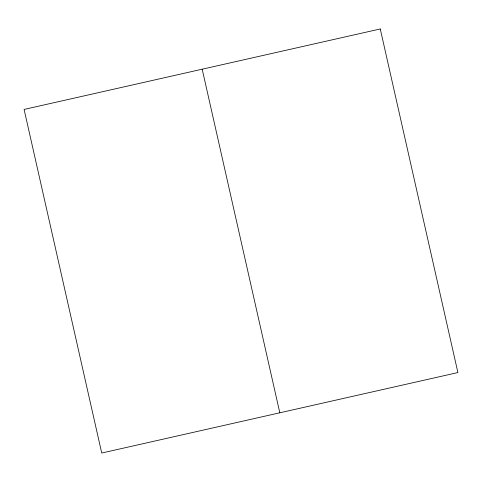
<?xml version="1.0" encoding="UTF-8"?>
<svg xmlns="http://www.w3.org/2000/svg" width="482" height="482" viewBox="0 0 482 482"><rect width="100%" height="100%" fill="white"/><g stroke="black" fill="none" stroke-linecap="round" stroke-linejoin="round"><path stroke-width="0.72" d="M202.187 69.203L279.813 412.797M380.268 28.968L24.1 109.438L101.732 453.032L457.9 372.562L380.268 28.968"/></g></svg>
